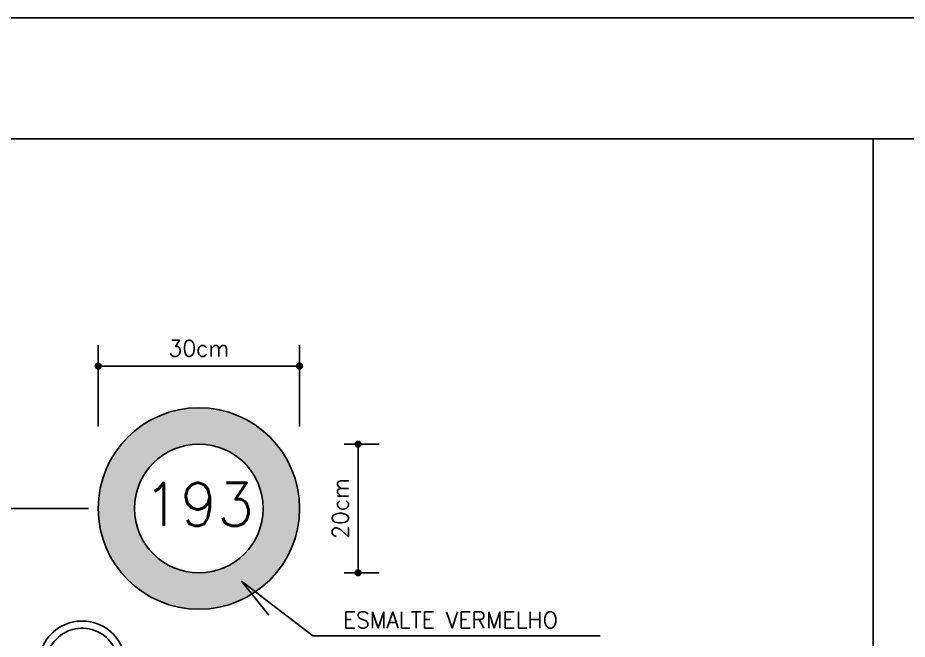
# Model space of a CAD drawing. Header units: millimetres. Extents: x 23536 to 47095, y 9984 to 20154.
# Drawn here: x 23634.13 to 23639.65, y 10082.68 to 10086.53 of the extents above; entities that cross this region are included whole.
import ezdxf
from ezdxf.enums import TextEntityAlignment as Align

# ---------------------------------------------------------------- set-up
doc = ezdxf.new("R2010")
doc.units = ezdxf.units.MM
doc.header["$LTSCALE"] = 30
doc.header["$MEASUREMENT"] = 0
doc.header["$PDMODE"] = 34
doc.layers.get('0').update_dxf_attribs({"linetype": 'CONTINUOUS'})
doc.layers.get('DEFPOINTS').update_dxf_attribs({"linetype": 'CONTINUOUS'})
for name, color, linetype in [('AMARELO', 2, 'CONTINUOUS'), ('AZUL', 8, 'CONTINUOUS'), ('CERC02', 3, 'CONTINUOUS'), ('COLOR8', 8, 'CONTINUOUS'), ('LAYER8', 1, 'CONTINUOUS'), ('TEXTOS', 7, 'CONTINUOUS'), ('VERDE', 3, 'CONTINUOUS')]:
    doc.layers.add(name, color=color, linetype=linetype)
doc.styles.add('ROMANS', font='romans.shx', dxfattribs={"height": 0.14})
doc.styles.add('TEXTOS', font='romans.shx', dxfattribs={"height": 0.1})

# ---------------------------------------------------------------- blocks, each defined once
blk = doc.blocks.new('DOT')
at = {"color": 0, "linetype": 'ByBlock'}
blk.add_line((-0.5, 0), (-1, 0), dxfattribs=at)
at = {"color": 0, "linetype": 'ByBlock', "const_width": 0.5}
blk.add_lwpolyline([(-0.25, 0, 1), (0.25, 0, 1)], format="xyb", close=True, dxfattribs=at)

msp = doc.modelspace()

# ---------------------------------------------------------------- hatches: boundary and pattern name
at = {"layer": 'COLOR8', "linetype": 'Continuous'}
h = msp.add_hatch(color=10, dxfattribs=at)
h.paths.add_polyline_path([(23635.8784, 10083.4904, 1), (23634.6294, 10083.4904, 1)])
h.paths.add_polyline_path([(23634.8549, 10083.4904, -1), (23635.6529, 10083.4904, -1)], flags=16)

# ---------------------------------------------------------------- linework, layer by layer
at = {"linetype": 'ByBlock'}
for p, q in [((23634.6294, 10083.9996), (23634.6294, 10084.5035)), ((23635.8784, 10083.9996), (23635.8784, 10084.5035)), ((23635.8334, 10084.3735), (23634.6744, 10084.3735)), ((23636.155, 10083.8894), (23636.371, 10083.8894)), ((23636.241, 10083.8444), (23636.241, 10083.1364)), ((23634.5694, 10083.4904), (23633.6236, 10083.4904)), ((23636.155, 10083.0914), (23636.371, 10083.0914))]:
    msp.add_line(p, q, dxfattribs=at)
at = {"layer": 'AMARELO', "color": 10}
msp.add_circle((23635.2539, 10083.4904), 0.6245, dxfattribs=at)
at = {"layer": 'AMARELO'}
for radius, start, end in [(0.2688, 355.6674, 276.9532), (0.224, 354.7987, 277.6178)]:
    msp.add_arc((23634.5302, 10082.5239), radius, start, end, dxfattribs=at)
at = {"layer": 'AZUL', "linetype": 'Continuous'}
for p, q in [((23635.5174, 10083.04), (23635.6878, 10082.8286)), ((23635.9596, 10082.7), (23635.5174, 10083.04)), ((23637.7422, 10082.7), (23635.9596, 10082.7))]:
    msp.add_line(p, q, dxfattribs=at)
at = {"layer": 'AZUL', "color": 10}
msp.add_circle((23635.2539, 10083.4904), 0.399, dxfattribs=at)
at = {"layer": 'CERC02'}
msp.add_line((23678.0834, 10086.533), (23616.8834, 10086.533), dxfattribs=at)
at = {"layer": 'DEFPOINTS', "linetype": 'ByBlock'}
for p in [(23634.6294, 10084.3735), (23634.6294, 10083.9396), (23635.8784, 10083.9396), (23636.095, 10083.8894), (23634.6294, 10083.4904), (23636.095, 10083.0914), (23636.241, 10083.0914)]:
    msp.add_point(p, dxfattribs=at)
at = {"layer": 'LAYER8'}
for p, q in [((23677.3334, 10085.783), (23617.6334, 10085.783)), ((23641.1426, 10085.783), (23617.6334, 10085.783)), ((23639.4347, 10085.783), (23639.4347, 10042.733))]:
    msp.add_line(p, q, dxfattribs=at)

# ---------------------------------------------------------------- block references
at = {"linetype": 'ByBlock', "xscale": 0.04499999999825377, "yscale": 0.04499999999825377, "zscale": 0.04499999999999993}
for p, rotation in [((23634.6294, 10084.3735), 180), ((23636.241, 10083.8894), 90), ((23636.241, 10083.0914), 270)]:
    msp.add_blockref('DOT', p, dxfattribs=dict(at, rotation=rotation))
msp.add_blockref('DOT', (23635.8784, 10084.3735), dxfattribs=at)

# ---------------------------------------------------------------- texts
at = {"linetype": 'ByBlock', "insert": (23635.2539, 10084.4835), "char_height": 0.1, "attachment_point": 5, "style": 'TEXTOS'}
msp.add_mtext('\\A1;30cm', dxfattribs=at)
at = {"linetype": 'ByBlock', "insert": (23636.131, 10083.4904), "char_height": 0.1, "attachment_point": 5, "rotation": 90, "style": 'TEXTOS'}
msp.add_mtext('\\A1;20cm', dxfattribs=at)
at = {"layer": 'TEXTOS', "style": 'ROMANS'}
msp.add_text('ESMALTE VERMELHO', height=0.1, dxfattribs=at).set_placement((23636.8136, 10082.7992), align=Align.MIDDLE)
at = {"layer": 'VERDE', "style": 'ROMANS'}
msp.add_text('193', height=0.26667, dxfattribs=at).set_placement((23635.2529, 10083.5156, -0.5185), align=Align.MIDDLE)

doc.saveas('drawing.dxf')
